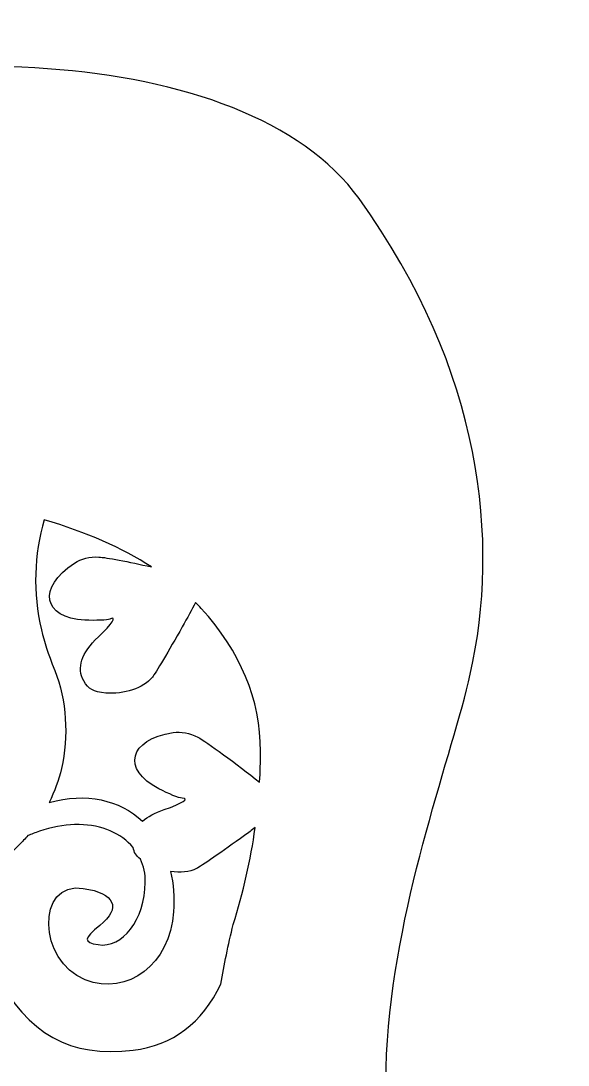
# Model space of a CAD drawing. Header units: centimetres. Extents: x -11.6 to 11.1, y -10.7 to 10.7.
# Drawn here: x 7.03 to 11.11, y 2.92 to 10.73 of the extents above; entities that cross this region are included whole.
import ezdxf

# ---------------------------------------------------------------- set-up
doc = ezdxf.new("R2010")
doc.units = ezdxf.units.CM
doc.header["$MEASUREMENT"] = 0
doc.layers.add('Camada 1', color=7, linetype='Continuous')

msp = doc.modelspace()

# ---------------------------------------------------------------- linework, layer by layer
at = {"layer": 'Camada 1'}
msp.add_open_spline([(-0.24384, -10.72716), (-0.7752, -10.32862), (-2.00401, -8.83415), (-4.72734, -9.9301), (-4.72734, -9.9301), (-6.45515, -10.62545), (-9.1906, -10.5833), (-10.04107, -9.39876), (-10.04107, -9.39876), (-10.97097, -8.10355), (-11.09231, -6.83968), (-10.87133, -5.84517), (-10.87133, -5.84517), (-10.60564, -4.64954), (-9.24401, -1.6938), (-11.60198, 0.00001), (-11.60198, 0.00001), (-9.24401, 1.69377), (-10.60566, 4.64951), (-10.87136, 5.84511), (-10.87136, 5.84511), (-11.09234, 6.83965), (-10.971, 8.10346), (-10.0411, 9.3987), (-10.0411, 9.3987), (-9.19059, 10.58331), (-6.45515, 10.62546), (-4.72734, 9.9301), (-4.72734, 9.9301), (-2.00403, 8.83415), (-0.7752, 10.32862), (-0.24384, 10.72716), (-0.24384, 10.72716), (0.28758, 10.32862), (1.51633, 8.83415), (4.23968, 9.9301), (4.23968, 9.9301), (5.96749, 10.62546), (8.70291, 10.58331), (9.55342, 9.39874), (9.55342, 9.39874), (10.48332, 8.1035), (10.60466, 6.83969), (10.38371, 5.84515), (10.38371, 5.84515), (10.11804, 4.64955), (8.75636, 1.69378), (11.11436, 0.00005), (11.11436, 0.00005), (8.75637, -1.69373), (10.11804, -4.64947), (10.38371, -5.8451), (10.38371, -5.8451), (10.60474, -6.83967), (10.48335, -8.10345), (9.55342, -9.39869), (9.55342, -9.39869), (8.70292, -10.58326), (5.9675, -10.62538), (4.23969, -9.93008), (4.23969, -9.93008), (1.51633, -8.83415), (0.28758, -10.32862), (-0.24384, -10.72716)], degree=3, knots=[0, 0, 0, 0, 0.0588235, 0.0588235, 0.0588235, 0.0588235, 0.1176471, 0.1176471, 0.1176471, 0.1176471, 0.1764706, 0.1764706, 0.1764706, 0.1764706, 0.2352941, 0.2352941, 0.2352941, 0.2352941, 0.2941176, 0.2941176, 0.2941176, 0.2941176, 0.3529412, 0.3529412, 0.3529412, 0.3529412, 0.4117647, 0.4117647, 0.4117647, 0.4117647, 0.4705882, 0.4705882, 0.4705882, 0.4705882, 0.5294118, 0.5294118, 0.5294118, 0.5294118, 0.5882353, 0.5882353, 0.5882353, 0.5882353, 0.6470588, 0.6470588, 0.6470588, 0.6470588, 0.7058824, 0.7058824, 0.7058824, 0.7058824, 0.7647059, 0.7647059, 0.7647059, 0.7647059, 0.8235294, 0.8235294, 0.8235294, 0.8235294, 0.8823529, 0.8823529, 0.8823529, 0.8823529, 1, 1, 1, 1], dxfattribs=at)
at = {"layer": 'Camada 1', "color": 7}
for points, knots in [([(7.20243, 6.99955), (7.51625, 6.90613), (7.78327, 6.78886), (8.00279, 6.64731), (8.00279, 6.64731), (7.8333, 6.68499), (7.66296, 6.71843), (7.61004, 6.72089), (7.61004, 6.72089), (7.53987, 6.72414), (7.4792, 6.70869), (7.42732, 6.67459), (7.42732, 6.67459), (7.14903, 6.49176), (7.19039, 6.26554), (7.50505, 6.24959), (7.50505, 6.24959), (7.58768, 6.24541), (7.67187, 6.24909), (7.69193, 6.25787), (7.69193, 6.25787), (7.74837, 6.2825), (7.71037, 6.22398), (7.60594, 6.12391), (7.60594, 6.12391), (7.47841, 6.00175), (7.44274, 5.89346), (7.49762, 5.79482), (7.49762, 5.79482), (7.53249, 5.73214), (7.5643, 5.71473), (7.66216, 5.7047), (7.66216, 5.7047), (7.79363, 5.69121), (7.94479, 5.74254), (8.00943, 5.82294), (8.00943, 5.82294), (8.03192, 5.85091), (8.13212, 6.02027), (8.23269, 6.19915), (8.23269, 6.19915), (8.27063, 6.26672), (8.30333, 6.32731), (8.33191, 6.38105), (8.33191, 6.38105), (8.34633, 6.36629), (8.36115, 6.35155), (8.3749, 6.33639), (8.3749, 6.33639), (8.66719, 6.0141), (8.81726, 5.65715), (8.81726, 5.26731), (8.81726, 5.26731), (8.81726, 5.19095), (8.81493, 5.1151), (8.81065, 5.03911), (8.81065, 5.03911), (8.64193, 5.17172), (8.41227, 5.3415), (8.34927, 5.37397), (8.34927, 5.37397), (8.28685, 5.40614), (8.22544, 5.41808), (8.16406, 5.40871), (8.16406, 5.40871), (7.83489, 5.35844), (7.77798, 5.1351), (8.05741, 4.9895), (8.05741, 4.9895), (8.13078, 4.95127), (8.20912, 4.9196), (8.23106, 4.91923), (8.23106, 4.91923), (8.2926, 4.91812), (8.23376, 4.88068), (8.0971, 4.83324), (8.0971, 4.83324), (8.02775, 4.80916), (7.97452, 4.78038), (7.93586, 4.74725), (7.93586, 4.74725), (7.7646, 4.906), (7.51517, 4.96492), (7.23884, 4.88698), (7.23884, 4.88698), (7.27869, 4.96852), (7.3102, 5.05496), (7.33062, 5.14164), (7.33062, 5.14164), (7.38679, 5.38024), (7.36787, 5.65046), (7.28019, 5.87337), (7.28019, 5.87337), (7.22711, 6.00828), (7.2033, 6.08239), (7.18097, 6.17764), (7.18097, 6.17764), (7.11615, 6.4543), (7.12473, 6.74013), (7.20243, 6.99955)], [0, 0, 0, 0, 0.0384615, 0.0384615, 0.0384615, 0.0384615, 0.0769231, 0.0769231, 0.0769231, 0.0769231, 0.1153846, 0.1153846, 0.1153846, 0.1153846, 0.1538462, 0.1538462, 0.1538462, 0.1538462, 0.1923077, 0.1923077, 0.1923077, 0.1923077, 0.2307692, 0.2307692, 0.2307692, 0.2307692, 0.2692308, 0.2692308, 0.2692308, 0.2692308, 0.3076923, 0.3076923, 0.3076923, 0.3076923, 0.3461538, 0.3461538, 0.3461538, 0.3461538, 0.3846154, 0.3846154, 0.3846154, 0.3846154, 0.4230769, 0.4230769, 0.4230769, 0.4230769, 0.4615385, 0.4615385, 0.4615385, 0.4615385, 0.5, 0.5, 0.5, 0.5, 0.5384615, 0.5384615, 0.5384615, 0.5384615, 0.5769231, 0.5769231, 0.5769231, 0.5769231, 0.6153846, 0.6153846, 0.6153846, 0.6153846, 0.6538462, 0.6538462, 0.6538462, 0.6538462, 0.6923077, 0.6923077, 0.6923077, 0.6923077, 0.7307692, 0.7307692, 0.7307692, 0.7307692, 0.7692308, 0.7692308, 0.7692308, 0.7692308, 0.8076923, 0.8076923, 0.8076923, 0.8076923, 0.8461538, 0.8461538, 0.8461538, 0.8461538, 0.8846154, 0.8846154, 0.8846154, 0.8846154, 0.9230769, 0.9230769, 0.9230769, 0.9230769, 1, 1, 1, 1]), ([(7.46289, 4.7225), (7.63244, 4.71877), (7.77745, 4.65582), (7.86556, 4.55134), (7.86556, 4.55134), (7.87228, 4.51464), (7.88702, 4.48993), (7.92096, 4.46368), (7.92096, 4.46368), (7.94464, 4.41182), (7.95755, 4.35406), (7.95652, 4.29003), (7.95652, 4.29003), (7.95186, 4.01121), (7.78758, 3.79465), (7.60346, 3.82452), (7.60346, 3.82452), (7.49247, 3.84254), (7.49487, 3.87011), (7.61587, 3.96755), (7.61587, 3.96755), (7.77973, 4.09955), (7.73168, 4.2089), (7.4935, 4.24536), (7.4935, 4.24536), (7.1406, 4.29939), (7.15367, 3.70103), (7.5084, 3.56157), (7.5084, 3.56157), (7.82537, 3.43695), (8.14232, 3.68121), (8.16822, 4.07007), (8.16822, 4.07007), (8.17544, 4.17863), (8.16703, 4.27965), (8.14589, 4.37103), (8.14589, 4.37103), (8.21772, 4.36098), (8.28816, 4.36733), (8.33853, 4.39254), (8.33853, 4.39254), (8.37062, 4.40857), (8.53226, 4.51986), (8.6982, 4.64059), (8.6982, 4.64059), (8.72622, 4.66099), (8.75173, 4.68012), (8.77758, 4.6993), (8.77758, 4.6993), (8.74353, 4.45633), (8.68786, 4.21503), (8.61304, 3.975), (8.61304, 3.975), (8.5752, 3.82181), (8.5456, 3.67375), (8.52126, 3.53016), (8.52126, 3.53016), (8.38116, 3.2379), (8.16217, 3.07203), (7.86724, 3.03655), (7.86724, 3.03655), (7.39295, 2.97951), (7.08227, 3.15209), (6.83619, 3.60953), (6.83619, 3.60953), (6.64918, 3.95714), (6.63847, 4.02964), (6.73697, 4.28009), (6.73697, 4.28009), (6.75517, 4.32634), (6.77264, 4.36589), (6.79155, 4.40082), (6.79155, 4.40082), (6.86876, 4.43945), (6.93543, 4.49149), (7.01645, 4.57198), (7.01645, 4.57198), (7.03764, 4.59301), (7.05873, 4.61553), (7.07847, 4.63895), (7.07847, 4.63895), (7.10498, 4.64975), (7.13382, 4.66099), (7.16528, 4.67202), (7.16528, 4.67202), (7.25603, 4.7038), (7.34512, 4.71962), (7.42904, 4.72163), (7.42904, 4.72163), (7.44051, 4.72194), (7.45157, 4.72273), (7.46289, 4.7225)], [0, 0, 0, 0, 0.0416667, 0.0416667, 0.0416667, 0.0416667, 0.0833333, 0.0833333, 0.0833333, 0.0833333, 0.125, 0.125, 0.125, 0.125, 0.1666667, 0.1666667, 0.1666667, 0.1666667, 0.2083333, 0.2083333, 0.2083333, 0.2083333, 0.25, 0.25, 0.25, 0.25, 0.2916667, 0.2916667, 0.2916667, 0.2916667, 0.3333333, 0.3333333, 0.3333333, 0.3333333, 0.375, 0.375, 0.375, 0.375, 0.4166667, 0.4166667, 0.4166667, 0.4166667, 0.4583333, 0.4583333, 0.4583333, 0.4583333, 0.5, 0.5, 0.5, 0.5, 0.5416667, 0.5416667, 0.5416667, 0.5416667, 0.5833333, 0.5833333, 0.5833333, 0.5833333, 0.625, 0.625, 0.625, 0.625, 0.6666667, 0.6666667, 0.6666667, 0.6666667, 0.7083333, 0.7083333, 0.7083333, 0.7083333, 0.75, 0.75, 0.75, 0.75, 0.7916667, 0.7916667, 0.7916667, 0.7916667, 0.8333333, 0.8333333, 0.8333333, 0.8333333, 0.875, 0.875, 0.875, 0.875, 0.9166667, 0.9166667, 0.9166667, 0.9166667, 1, 1, 1, 1])]:
    msp.add_open_spline(points, degree=3, knots=knots, dxfattribs=at)

doc.saveas('drawing.dxf')
